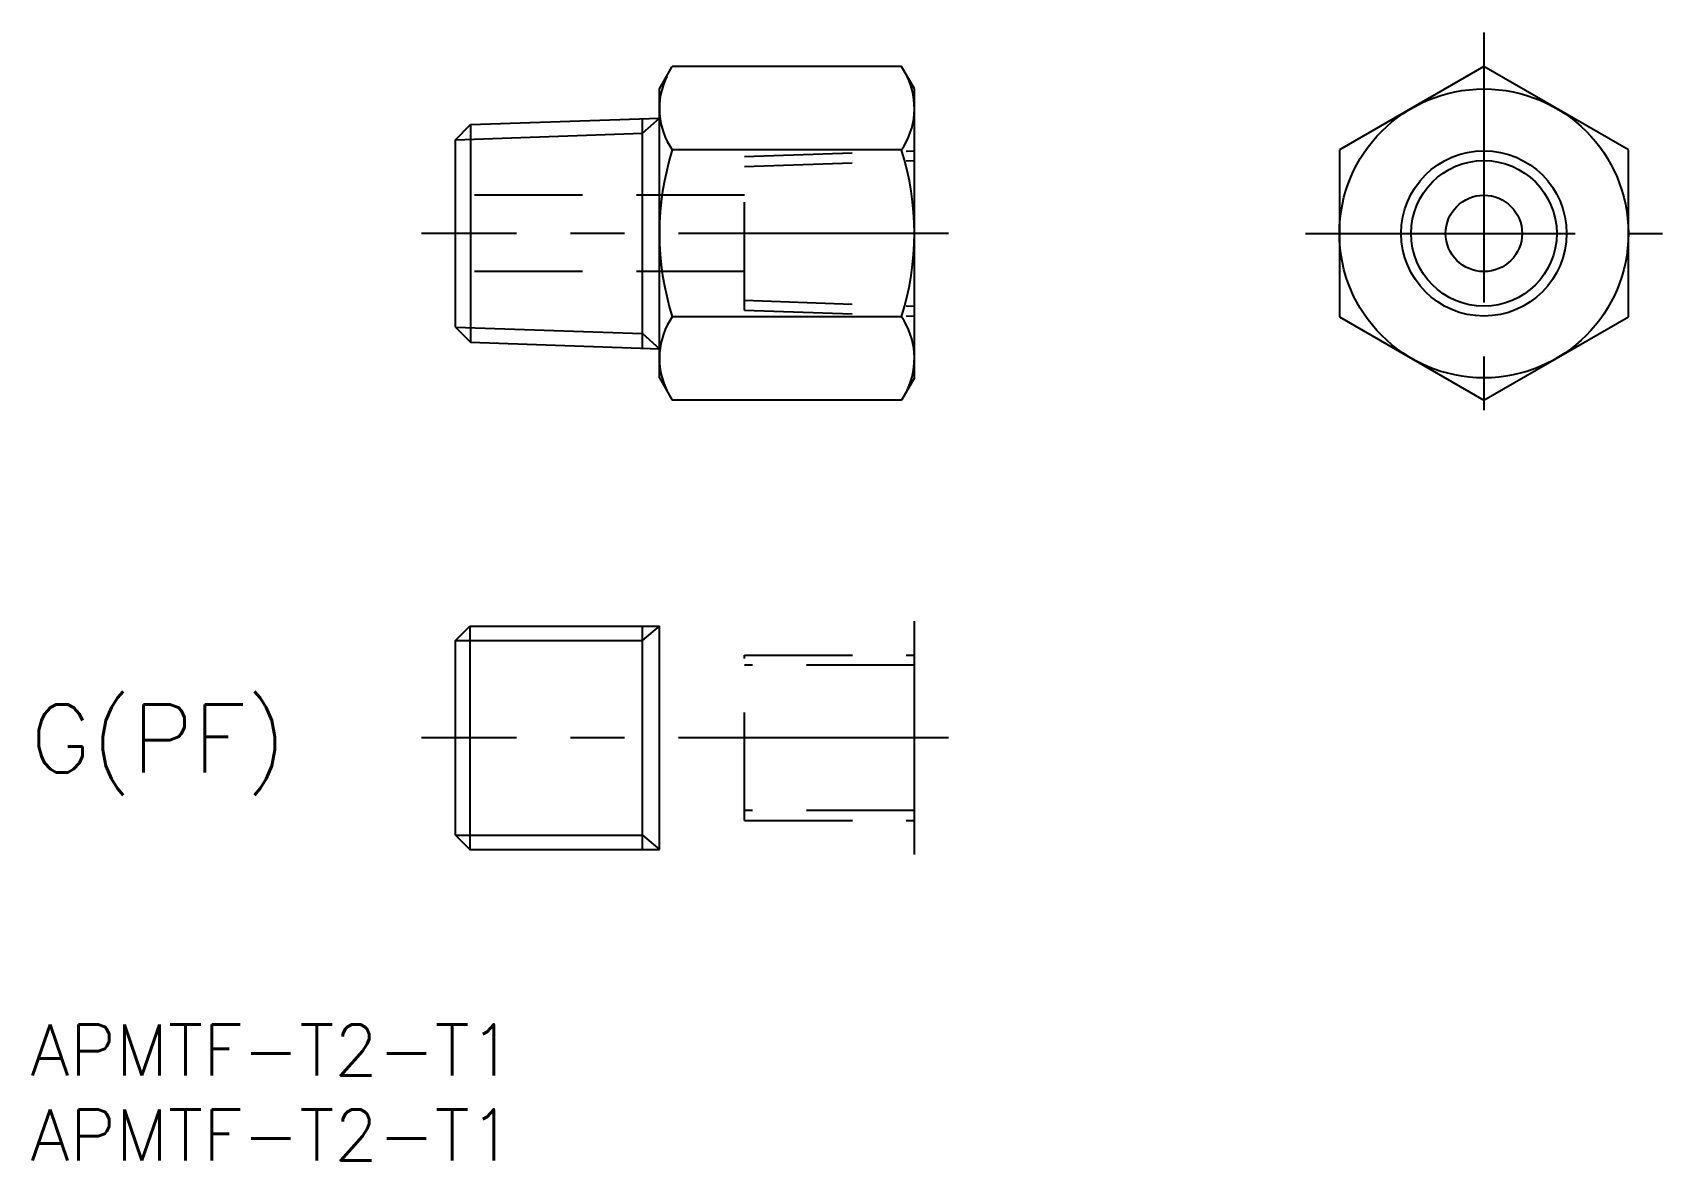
# Model space of a CAD drawing. Extents: x 0.1 to 96, y -8 to 58.4.
import ezdxf

# ---------------------------------------------------------------- set-up
doc = ezdxf.new("R2010")
doc.units = 0
doc.header["$LTSCALE"] = 0.5
doc.linetypes.add('CENTER', pattern=[50.8, 31.75, -6.35, 6.35, -6.35])
doc.linetypes.add('DASHED', pattern=[19.05, 12.7, -6.35])
for name, color, linetype in [('MSM_CENTER', 1, 'CENTER'), ('MSM_CONTINUOUS', 7, 'CONTINUOUS'), ('MSM_DASHED', 4, 'DASHED'), ('MSM_NARROW', 5, 'CONTINUOUS'), ('MSM_PART_NUMBER', 7, 'CONTINUOUS')]:
    doc.layers.add(name, color=color, linetype=linetype)
doc.styles.get("Standard").update_dxf_attribs({"font": 'txt.shx', "height": 3, "bigfont": 'bigfont.shx'})

# ---------------------------------------------------------------- blocks, each defined once
blk = doc.blocks.new('*U4')
at = {"layer": 'MSM_PART_NUMBER'}
blk.add_text('APMTF-T2-T1', height=3, dxfattribs=at).set_placement((0, -3))
blk = doc.blocks.new('*U5')
at = {"layer": 'MSM_PART_NUMBER'}
blk.add_text('APMTF-T2-T1', height=3, dxfattribs=at).set_placement((0, -8))

msp = doc.modelspace()

# ---------------------------------------------------------------- linework, layer by layer
at = {"layer": 'MSM_CENTER'}
for p, q in [((85.5, 58.358), (85.5, 34.728)), ((54, 46.543), (23, 46.543)), ((75, 46.543), (96, 46.543)), ((54, 16.864), (23, 16.864))]:
    msp.add_line(p, q, dxfattribs=at)
at = {"layer": 'MSM_CONTINUOUS'}
for p, q in [((37, 55.043), (37.759, 56.358)), ((51.241, 56.358), (37.759, 56.358)), ((52, 55.043), (51.241, 56.358)), ((85.5, 56.358), (77, 51.45)), ((94, 51.45), (85.5, 56.358)), ((37, 38.043), (37, 55.043)), ((52, 38.043), (52, 55.043)), ((25, 52.056), (25.887, 52.943)), ((25.887, 52.943), (37, 53.331)), ((25.887, 52.943), (25.887, 40.143)), ((36, 39.79), (36, 53.296)), ((25, 41.03), (25, 52.056)), ((51.241, 51.45), (37.759, 51.45)), ((77, 51.45), (77, 41.635)), ((94, 41.635), (94, 51.45)), ((51.241, 41.635), (37.759, 41.635)), ((77, 41.635), (85.5, 36.728)), ((85.5, 36.728), (94, 41.635)), ((25, 41.03), (25.887, 40.143)), ((25.887, 40.143), (37, 39.755)), ((37, 38.043), (37.759, 36.728)), ((52, 38.043), (51.241, 36.728)), ((51.241, 36.728), (37.759, 36.728)), ((25, 22.587), (25.856, 23.443)), ((25.856, 23.443), (37, 23.443)), ((25.856, 23.443), (25.856, 10.285)), ((36, 10.285), (36, 23.443)), ((37, 10.285), (37, 23.443)), ((52, 10), (52, 23.728)), ((25, 11.141), (25, 22.587)), ((25, 11.141), (25.856, 10.285)), ((25.856, 10.285), (37, 10.285))]:
    msp.add_line(p, q, dxfattribs=at)
for radius in [8.5, 4.283, 2.25]:
    msp.add_circle((85.5, 46.543), radius, dxfattribs=at)
for centre, radius, start, end in [((41.345, 53.904), 4.345, 154.38425, 214.38425), ((47.655, 53.904), 4.345, 325.61575, 25.61575), ((53.241, 46.543), 16.241, 162.41205, 197.58795), ((35.759, 46.543), 16.241, 342.41205, 17.58795), ((41.345, 39.182), 4.345, 145.61575, 205.61575), ((47.655, 39.182), 4.345, 334.38425, 34.38425)]:
    msp.add_arc(centre, radius, start, end, dxfattribs=at)
at = {"layer": 'MSM_DASHED'}
for p, q in [((42, 51.058), (52, 51.407)), ((42, 42.028), (42, 51.058)), ((42, 50.477), (52, 50.826)), ((42, 48.793), (25, 48.793)), ((42, 44.293), (25, 44.293)), ((42, 42.609), (52, 42.26)), ((42, 42.028), (52, 41.679)), ((42, 21.728), (52, 21.728)), ((42, 12), (42, 21.728)), ((52, 21.147), (42, 21.147)), ((52, 12.581), (42, 12.581)), ((42, 12), (52, 12))]:
    msp.add_line(p, q, dxfattribs=at)
at = {"layer": 'MSM_NARROW'}
for p, q in [((36, 52.44), (37, 53.331)), ((25, 52.056), (36, 52.44)), ((25, 41.03), (36, 40.646)), ((36, 40.646), (37, 39.755)), ((36, 22.587), (37, 23.443)), ((25, 22.587), (36, 22.587)), ((25, 11.141), (36, 11.141)), ((36, 11.141), (37, 10.285))]:
    msp.add_line(p, q, dxfattribs=at)
msp.add_circle((85.5, 46.543), 4.864, dxfattribs=at)

# ---------------------------------------------------------------- block references
at = {"layer": 'MSM_CONTINUOUS'}
for name in ['*U4', '*U5']:
    msp.add_blockref(name, (0, 0), dxfattribs=at)

# ---------------------------------------------------------------- texts
at = {"layer": 'MSM_PART_NUMBER'}
msp.add_text('G(PF)', height=4, dxfattribs=at).set_placement((-0.027, 14.83))

doc.saveas('drawing.dxf')
